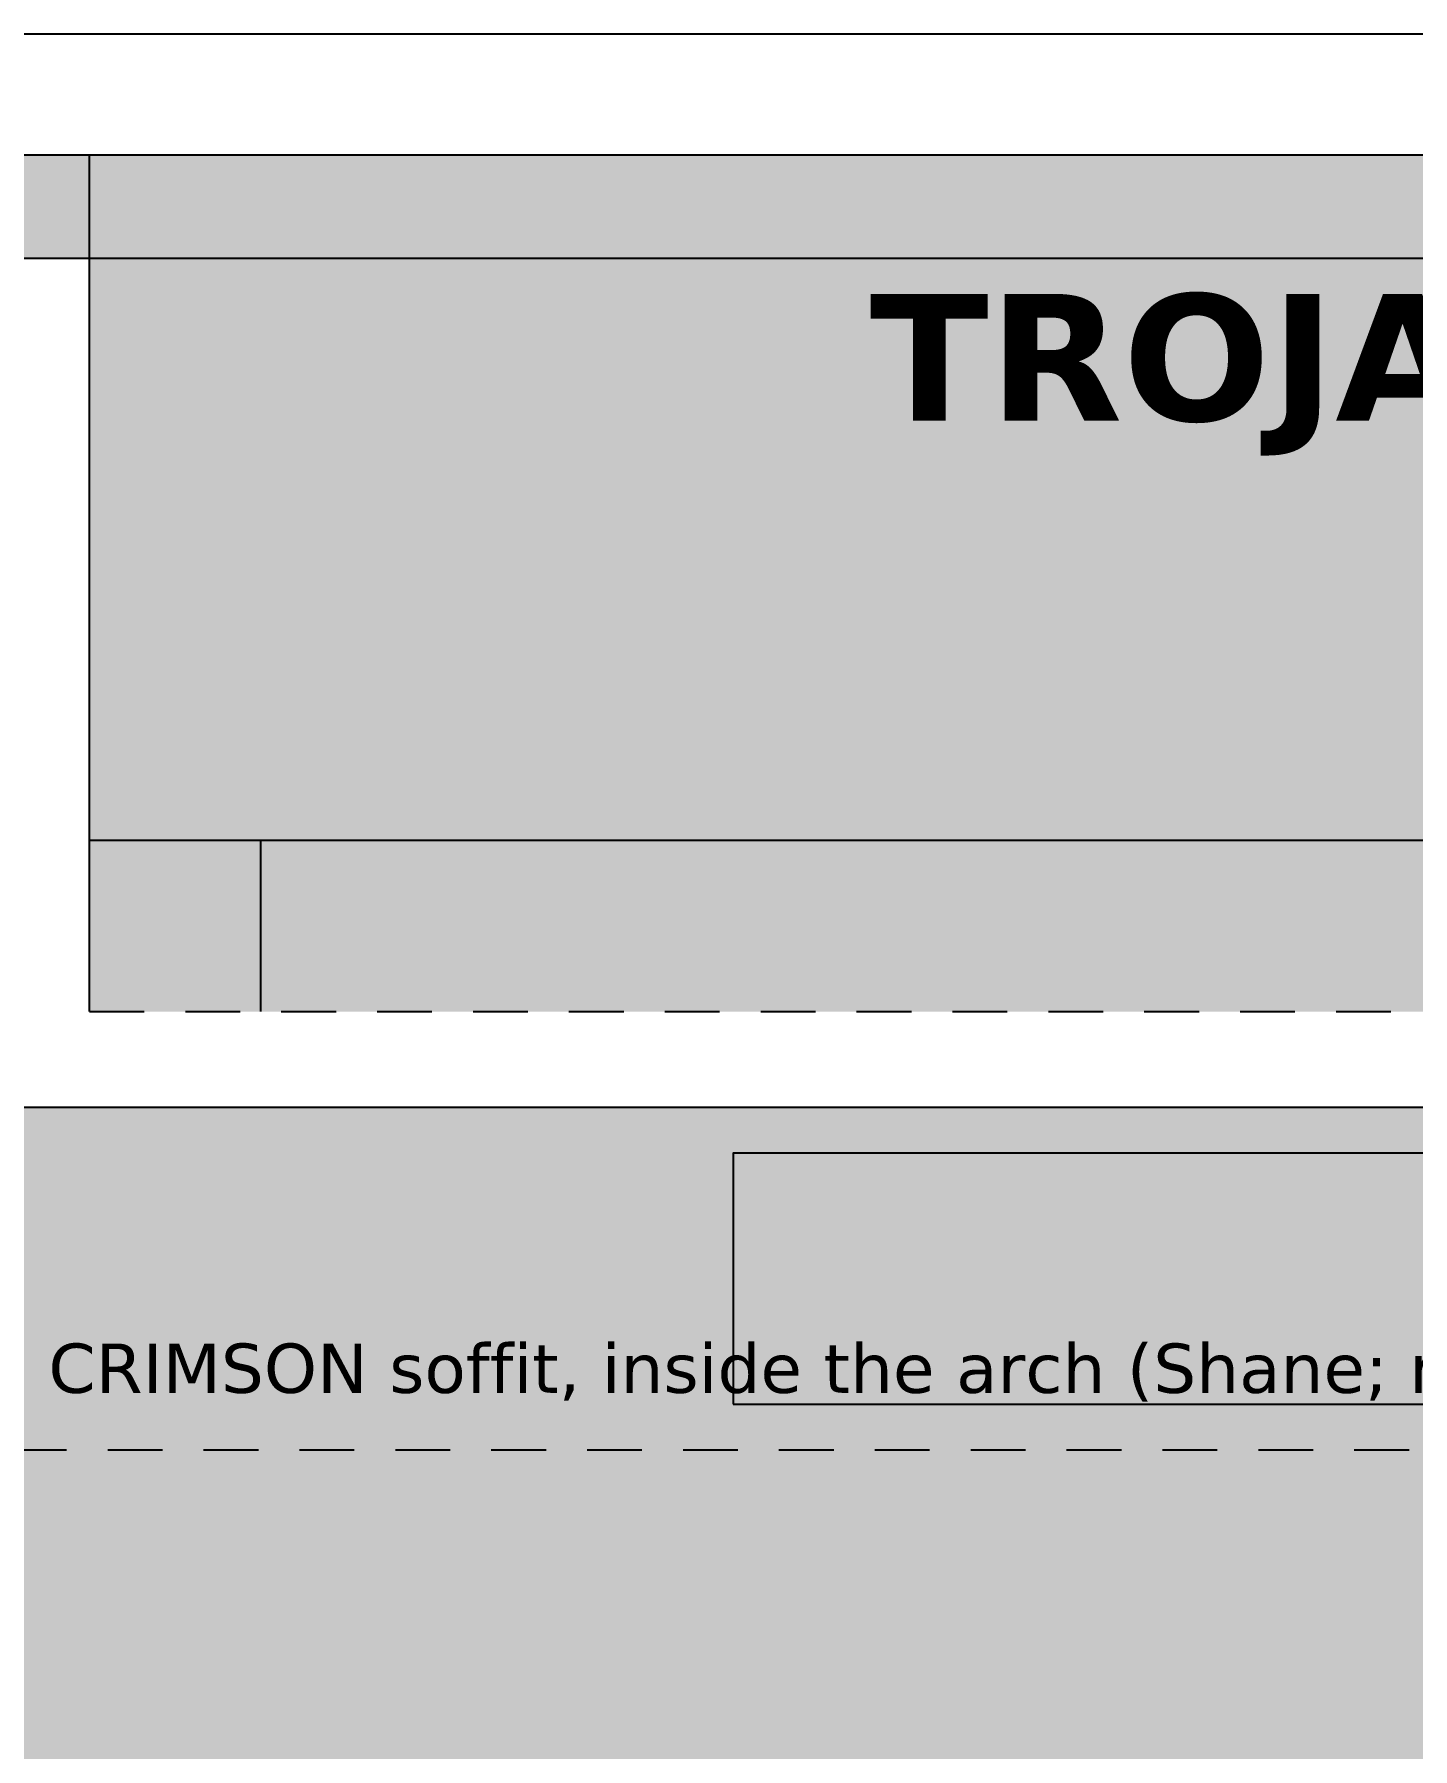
# Model space of a CAD drawing. Header units: inches. Extents: x 0.5 to 16.5, y 0.5 to 10.5.
# Drawn here: x 11.56 to 13.069, y 8.623 to 10.5 of the extents above; entities that cross this region are included whole.
import ezdxf
from ezdxf.enums import TextEntityAlignment as Align

# ---------------------------------------------------------------- set-up
doc = ezdxf.new("R2010")
doc.units = ezdxf.units.IN
doc.header["$MEASUREMENT"] = 0
for name, color, linetype in [('A-ELEV-FILL', 7, 'Continuous'), ('A-ELEV-HIDN', 7, 'Continuous'), ('A-ELEV-IDEN', 7, 'Continuous'), ('A-ELEV-OTLN', 7, 'Continuous'), ('A-ELEV-SIGN', 7, 'Continuous'), ('G-ANNO-TTLB', 7, 'Continuous')]:
    doc.layers.add(name, color=color, linetype=linetype)
doc.styles.add('KS-BOLD', font='DejaVuSans-Bold.ttf')
doc.styles.add('KS-REG', font='DejaVuSans.ttf')

msp = doc.modelspace()

# ---------------------------------------------------------------- hatches: boundary and pattern name
at = {"layer": 'A-ELEV-FILL', "true_color": 0xd8ccb0}
msp.add_hatch(color=7, dxfattribs=at).paths.add_polyline_path([(11.62, 9.43), (15.745, 9.43), (15.745, 10.3675), (11.62, 10.3675)])
at = {"layer": 'A-ELEV-FILL', "true_color": 0xcdcdcd}
msp.add_hatch(color=7, dxfattribs=at).paths.add_polyline_path([(6.0125, 6.7), (15.7, 6.7), (15.7, 9.325), (6.0125, 9.325)])
at = {"layer": 'A-ELEV-OTLN', "true_color": 0xd8ccb0}
msp.add_hatch(color=7, dxfattribs=at).paths.add_polyline_path([(11.5262, 10.255), (15.8387, 10.255), (15.8387, 10.3675), (11.5262, 10.3675)])

# ---------------------------------------------------------------- linework, layer by layer
at = {"layer": 'A-ELEV-HIDN'}
for p, q in [((11.62, 9.43), (11.68, 9.43)), ((11.725, 9.43), (11.785, 9.43)), ((11.83, 9.43), (11.89, 9.43)), ((11.935, 9.43), (11.995, 9.43)), ((12.04, 9.43), (12.1, 9.43)), ((12.145, 9.43), (12.205, 9.43)), ((12.25, 9.43), (12.31, 9.43)), ((12.355, 9.43), (12.415, 9.43)), ((12.46, 9.43), (12.52, 9.43)), ((12.565, 9.43), (12.625, 9.43)), ((12.67, 9.43), (12.73, 9.43)), ((12.775, 9.43), (12.835, 9.43)), ((12.88, 9.43), (12.94, 9.43)), ((12.985, 9.43), (13.045, 9.43)), ((11.535, 8.95), (11.595, 8.95)), ((11.64, 8.95), (11.7, 8.95)), ((11.745, 8.95), (11.805, 8.95)), ((11.85, 8.95), (11.91, 8.95)), ((11.955, 8.95), (12.015, 8.95)), ((12.06, 8.95), (12.12, 8.95)), ((12.165, 8.95), (12.225, 8.95)), ((12.27, 8.95), (12.33, 8.95)), ((12.375, 8.95), (12.435, 8.95)), ((12.48, 8.95), (12.54, 8.95)), ((12.585, 8.95), (12.645, 8.95)), ((12.69, 8.95), (12.75, 8.95)), ((12.795, 8.95), (12.855, 8.95)), ((12.9, 8.95), (12.96, 8.95)), ((13.005, 8.95), (13.065, 8.95))]:
    msp.add_line(p, q, dxfattribs=at)
at = {"layer": 'A-ELEV-OTLN'}
for p, q in [((11.62, 9.43), (11.62, 10.3675)), ((11.62, 9.6175), (13.345, 9.6175)), ((11.8075, 9.43), (11.8075, 9.6175))]:
    msp.add_line(p, q, dxfattribs=at)
for points in [[(11.5262, 10.255), (15.8387, 10.255), (15.8387, 10.3675), (11.5262, 10.3675)], [(6.0125, 6.7), (15.7, 6.7), (15.7, 9.325), (6.0125, 9.325)]]:
    msp.add_lwpolyline(points, close=True, dxfattribs=at)
at = {"layer": 'A-ELEV-SIGN'}
msp.add_lwpolyline([(12.325, 9), (15.2, 9), (15.2, 9.275), (12.325, 9.275)], close=True, dxfattribs=at)
at = {"layer": 'G-ANNO-TTLB'}
msp.add_lwpolyline([(0.5, 0.5), (16.5, 0.5), (16.5, 10.5), (0.5, 10.5)], close=True, dxfattribs=at)

# ---------------------------------------------------------------- texts
at = {"layer": 'A-ELEV-IDEN', "style": 'KS-REG'}
msp.add_text('CRIMSON soffit, inside the arch (Shane; ref. photo)', height=0.054, dxfattribs=at).set_placement((11.575, 9.0125))
at = {"layer": 'A-ELEV-SIGN', "style": 'KS-BOLD'}
msp.add_text('TROJAN HORSE ARENA', height=0.138889, dxfattribs=at).set_placement((13.6825, 10.0769), align=Align.CENTER)

doc.saveas('drawing.dxf')
